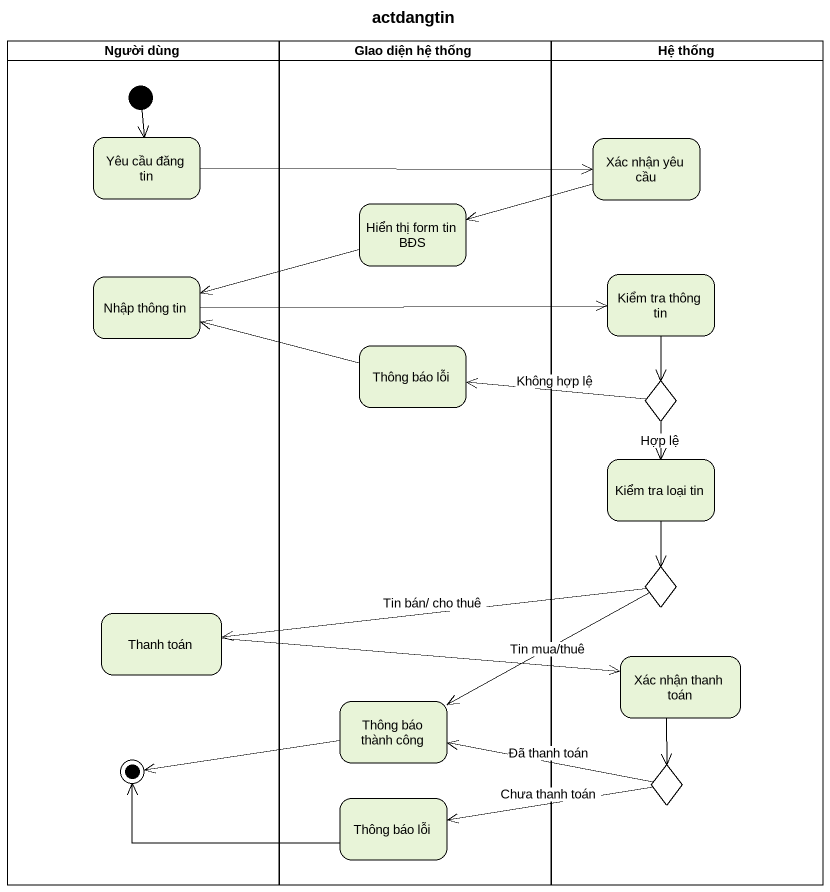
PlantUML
@startuml
title actdangtin
hide empty description
state "Người dùng" as Người_dùng <<partition>> {
  state "Yêu cầu đăng tin" as Yêu_cầu_đăng_tin
  state "Nhập thông tin" as Nhập_thông_tin
  state "Thanh toán" as Thanh_toán
  state final1 <<end>>
  [*] --> Yêu_cầu_đăng_tin
}
state "GIao diện hệ thống" as GIao_diện_hệ_thống <<partition>> {
  state "Hiển thị form tin BĐS" as Hiển_thị_form_tin_BĐS
  state "Thông báo lỗi" as Thông_báo_lỗi
  state "Thông báo thành công" as Thông_báo_thành_công
  state "Thông báo lỗi" as Thông_báo_lỗi_2
}
state "Hệ thống" as Hệ_thống <<partition>> {
  state "Xác nhận yêu cầu" as Xác_nhận_yêu_cầu
  state "Kiểm tra thông tin" as Kiểm_tra_thông_tin
  state choice1 <<choice>>
  state "Kiểm tra loại tin" as Kiểm_tra_loại_tin
  state choice2 <<choice>>
  state "Xác nhận thanh toán" as Xác_nhận_thanh_toán
  state choice3 <<choice>>
}
Yêu_cầu_đăng_tin -right-> Xác_nhận_yêu_cầu
Xác_nhận_yêu_cầu -left-> Hiển_thị_form_tin_BĐS
Hiển_thị_form_tin_BĐS -left-> Nhập_thông_tin
Nhập_thông_tin -right-> Kiểm_tra_thông_tin
Kiểm_tra_thông_tin --> choice1
Thông_báo_lỗi -left-> Nhập_thông_tin
choice1 -left-> Thông_báo_lỗi : Không hợp lệ
choice1 --> Kiểm_tra_loại_tin : Hợp lệ
Kiểm_tra_loại_tin --> choice2
choice2 -left-> Thanh_toán : Tin bán/ cho thuê
choice2 -left-> Thông_báo_thành_công : Tin mua/thuê
Thanh_toán -right-> Xác_nhận_thanh_toán
Xác_nhận_thanh_toán --> choice3
Thông_báo_thành_công -left-> final1
Thông_báo_lỗi_2 -left-> final1
choice3 -left-> Thông_báo_thành_công : Đã thanh toán
choice3 -left-> Thông_báo_lỗi_2 : Chưa thanh toán
@enduml
